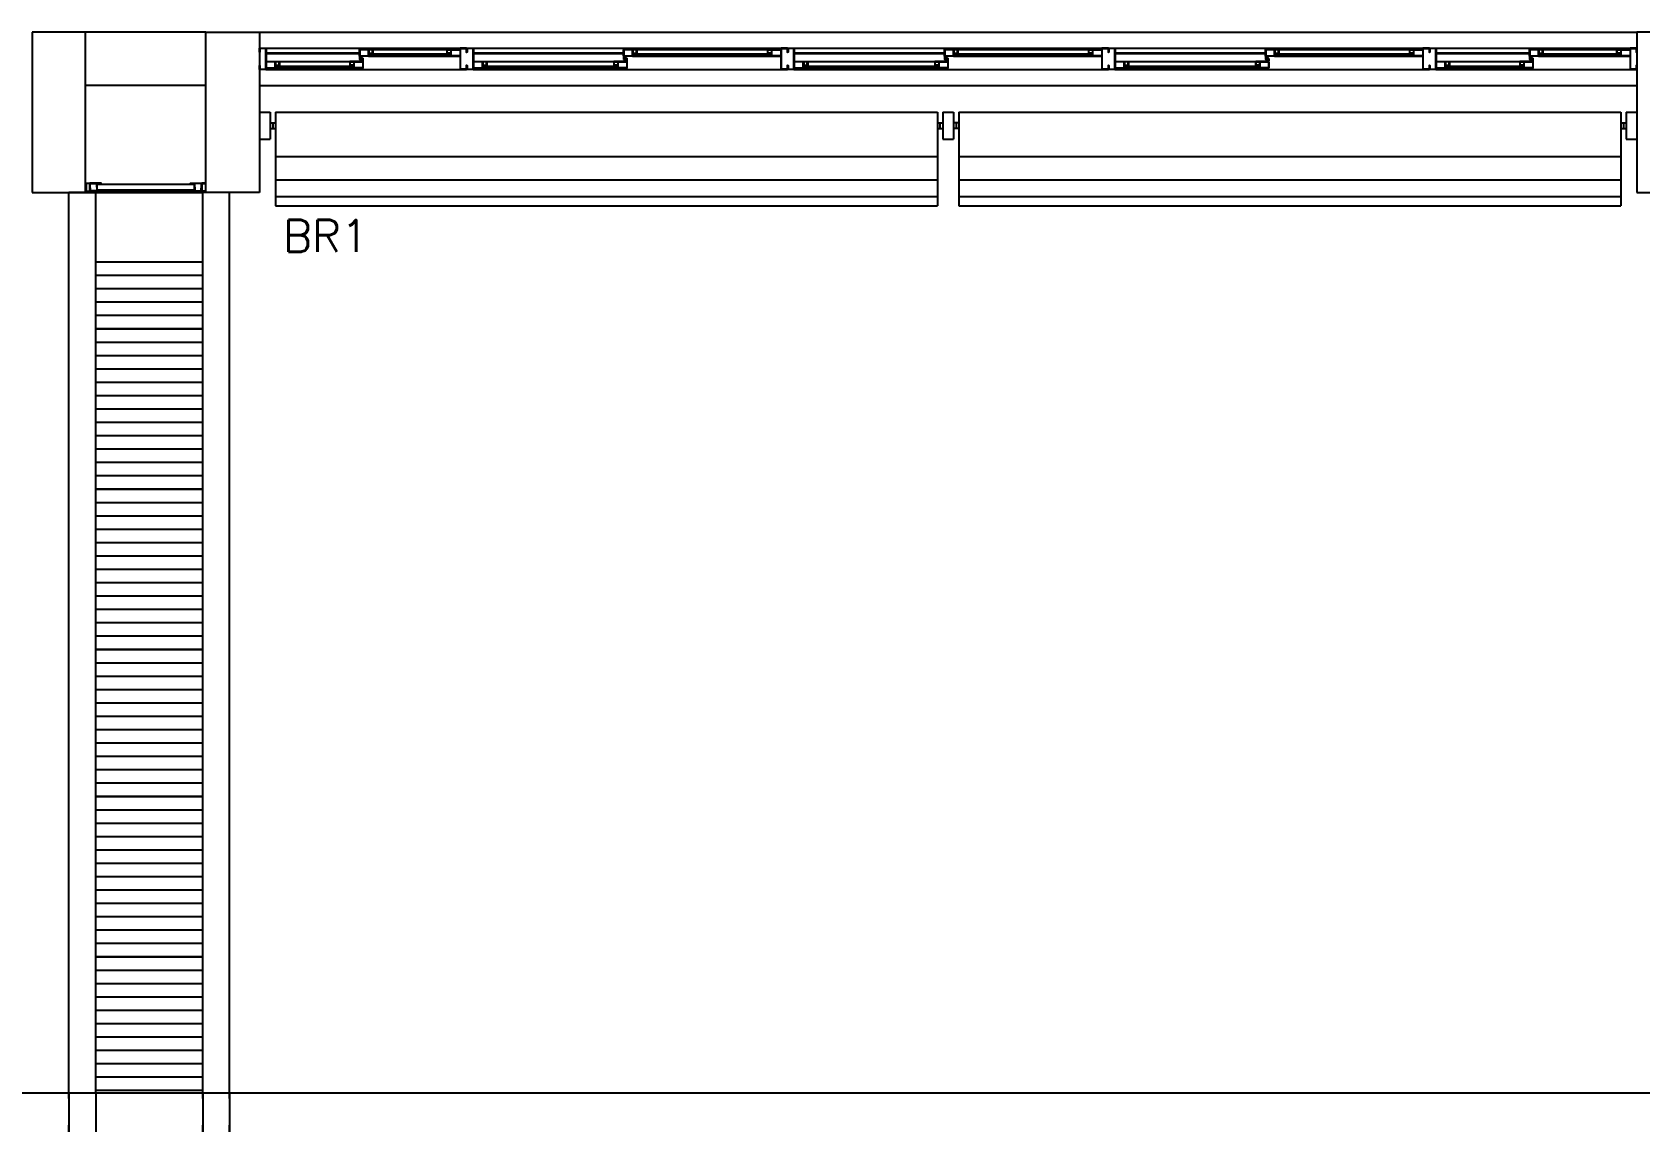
# Model space of a CAD drawing. Header units: millimetres. Extents: x 2128 to 2646, y 1972 to 2207.
# Drawn here: x 2280.61 to 2286.62, y 2123.44 to 2127.52 of the extents above; entities that cross this region are included whole.
import ezdxf

# ---------------------------------------------------------------- set-up
doc = ezdxf.new("R2010")
doc.units = ezdxf.units.MM
doc.linetypes.add('DASHED2', pattern=[0.375, 0.25, -0.125])
doc.linetypes.add('HIDDEN', pattern=[0.375, 0.25, -0.125])
for name, color, linetype in [('AR-ALV', 2, 'Continuous'), ('AR-BRISES', 1, 'Continuous'), ('AR-CALÇADA', 1, 'Continuous'), ('AR-ESQ', 1, 'Continuous'), ('AR-ESTC', 3, 'Continuous'), ('AR-ESTC-V3', 3, 'Continuous'), ('AR-PEITORIL', 1, 'Continuous'), ('AR-PISO', 1, 'Continuous'), ('AR-PROJ', 1, 'HIDDEN'), ('BR-LINHAS', 1, 'Continuous'), ('BR-MONTANTE', 242, 'Continuous'), ('BR-PAINEL', 1, 'Continuous'), ('BR-SUPORTE', 1, 'Continuous'), ('BR-TEXTO', 2, 'Continuous'), ('DET-PROJ', 1, 'DASHED2'), ('DT-ESQ-BAGUETE-C', 1, 'Continuous'), ('DT-ESQ-BAGUETE-V', 1, 'Continuous'), ('DT-ESQ-CHAPA DOBRADA-V', 1, 'Continuous'), ('DT-ESQ-PERFIL CADEIRA-C', 2, 'Continuous'), ('DT-ESQ-PERFIL CADEIRA-V', 2, 'Continuous'), ('DT-ESQ-PERFIL U SIMPLES-C', 2, 'Continuous'), ('DT-ESQ-PERFIL U-C', 2, 'Continuous'), ('DT-ESQ-PERFIL U-V', 1, 'Continuous'), ('DT-ESQ-VENEZIANA-C', 1, 'Continuous'), ('DT-ESQ-VENEZIANA-V', 1, 'Continuous'), ('DT-ESQ-VIDRO-C', 2, 'Continuous'), ('DT-TXTMOD', 1, 'Continuous')]:
    doc.layers.add(name, color=color, linetype=linetype)
doc.styles.add('S10', font='simplex.shx', dxfattribs={"height": 0.1})
doc.styles.add('S12', font='simplex.shx', dxfattribs={"width": 1.1, "height": 0.12})

# ---------------------------------------------------------------- blocks, each defined once
blk = doc.blocks.new('EF40-P')
at = {"layer": 'DT-ESQ-BAGUETE-C', "ltscale": 0.1}
for points in [[(0.0735, -0.125), (0.06, -0.125), (0.06, -0.1235), (0.073, -0.1235, 0.414214), (0.0735, -0.123), (0.0735, -0.112, 0.414214), (0.073, -0.1115), (0.06, -0.1115), (0.06, -0.11), (0.0735, -0.11, -0.414214), (0.075, -0.1115), (0.075, -0.1235, -0.414214)], [(0.339, -0.125), (0.3525, -0.125), (0.3525, -0.1235), (0.3395, -0.1235, -0.414214), (0.339, -0.123), (0.339, -0.112, -0.414214), (0.3395, -0.1115), (0.3525, -0.1115), (0.3525, -0.11), (0.339, -0.11, 0.414214), (0.3375, -0.1115), (0.3375, -0.1235, 0.414214)], [(0.4225, -0.08), (0.409, -0.08), (0.409, -0.0785), (0.422, -0.0785, 0.414214), (0.4225, -0.078), (0.4225, -0.067, 0.414214), (0.422, -0.0665), (0.409, -0.0665), (0.409, -0.065), (0.4225, -0.065, -0.414214), (0.424, -0.0665), (0.424, -0.0785, -0.414214)], [(0.7015, -0.08), (0.715, -0.08), (0.715, -0.0785), (0.702, -0.0785, -0.414214), (0.7015, -0.078), (0.7015, -0.067, -0.414214), (0.702, -0.0665), (0.715, -0.0665), (0.715, -0.065), (0.7015, -0.065, 0.414214), (0.7, -0.0665), (0.7, -0.0785, 0.414214)], [(0.8485, -0.125), (0.835, -0.125), (0.835, -0.1235), (0.848, -0.1235, 0.414214), (0.8485, -0.123), (0.8485, -0.112, 0.414214), (0.848, -0.1115), (0.835, -0.1115), (0.835, -0.11), (0.8485, -0.11, -0.414214), (0.85, -0.1115), (0.85, -0.1235, -0.414214)], [(1.3265, -0.125), (1.34, -0.125), (1.34, -0.1235), (1.327, -0.1235, -0.414214), (1.3265, -0.123), (1.3265, -0.112, -0.414214), (1.327, -0.1115), (1.34, -0.1115), (1.34, -0.11), (1.3265, -0.11, 0.414214), (1.325, -0.1115), (1.325, -0.1235, 0.414214)], [(1.41, -0.08), (1.3965, -0.08), (1.3965, -0.0785), (1.4095, -0.0785, 0.414214), (1.41, -0.078), (1.41, -0.067, 0.414214), (1.4095, -0.0665), (1.3965, -0.0665), (1.3965, -0.065), (1.41, -0.065, -0.414214), (1.4115, -0.0665), (1.4115, -0.0785, -0.414214)], [(1.9015, -0.08), (1.915, -0.08), (1.915, -0.0785), (1.902, -0.0785, -0.414214), (1.9015, -0.078), (1.9015, -0.067, -0.414214), (1.902, -0.0665), (1.915, -0.0665), (1.915, -0.065), (1.9015, -0.065, 0.414214), (1.9, -0.0665), (1.9, -0.0785, 0.414214)], [(2.0485, -0.125), (2.035, -0.125), (2.035, -0.1235), (2.048, -0.1235, 0.414214), (2.0485, -0.123), (2.0485, -0.112, 0.414214), (2.048, -0.1115), (2.035, -0.1115), (2.035, -0.11), (2.0485, -0.11, -0.414214), (2.05, -0.1115), (2.05, -0.1235, -0.414214)], [(2.5265, -0.125), (2.54, -0.125), (2.54, -0.1235), (2.527, -0.1235, -0.414214), (2.5265, -0.123), (2.5265, -0.112, -0.414214), (2.527, -0.1115), (2.54, -0.1115), (2.54, -0.11), (2.5265, -0.11, 0.414214), (2.525, -0.1115), (2.525, -0.1235, 0.414214)], [(2.61, -0.08), (2.5965, -0.08), (2.5965, -0.0785), (2.6095, -0.0785, 0.414214), (2.61, -0.078), (2.61, -0.067, 0.414214), (2.6095, -0.0665), (2.5965, -0.0665), (2.5965, -0.065), (2.61, -0.065, -0.414214), (2.6115, -0.0665), (2.6115, -0.0785, -0.414214)], [(3.1015, -0.08), (3.115, -0.08), (3.115, -0.0785), (3.102, -0.0785, -0.414214), (3.1015, -0.078), (3.1015, -0.067, -0.414214), (3.102, -0.0665), (3.115, -0.0665), (3.115, -0.065), (3.1015, -0.065, 0.414214), (3.1, -0.0665), (3.1, -0.0785, 0.414214)], [(3.2485, -0.125), (3.235, -0.125), (3.235, -0.1235), (3.248, -0.1235, 0.414214), (3.2485, -0.123), (3.2485, -0.112, 0.414214), (3.248, -0.1115), (3.235, -0.1115), (3.235, -0.11), (3.2485, -0.11, -0.414214), (3.25, -0.1115), (3.25, -0.1235, -0.414214)], [(3.7265, -0.125), (3.74, -0.125), (3.74, -0.1235), (3.727, -0.1235, -0.414214), (3.7265, -0.123), (3.7265, -0.112, -0.414214), (3.727, -0.1115), (3.74, -0.1115), (3.74, -0.11), (3.7265, -0.11, 0.414214), (3.725, -0.1115), (3.725, -0.1235, 0.414214)], [(3.81, -0.08), (3.7965, -0.08), (3.7965, -0.0785), (3.8095, -0.0785, 0.414214), (3.81, -0.078), (3.81, -0.067, 0.414214), (3.8095, -0.0665), (3.7965, -0.0665), (3.7965, -0.065), (3.81, -0.065, -0.414214), (3.8115, -0.0665), (3.8115, -0.0785, -0.414214)], [(4.3015, -0.08), (4.315, -0.08), (4.315, -0.0785), (4.302, -0.0785, -0.414214), (4.3015, -0.078), (4.3015, -0.067, -0.414214), (4.302, -0.0665), (4.315, -0.0665), (4.315, -0.065), (4.3015, -0.065, 0.414214), (4.3, -0.0665), (4.3, -0.0785, 0.414214)], [(4.4485, -0.125), (4.435, -0.125), (4.435, -0.1235), (4.448, -0.1235, 0.414214), (4.4485, -0.123), (4.4485, -0.112, 0.414214), (4.448, -0.1115), (4.435, -0.1115), (4.435, -0.11), (4.4485, -0.11, -0.414214), (4.45, -0.1115), (4.45, -0.1235, -0.414214)], [(4.714, -0.125), (4.7275, -0.125), (4.7275, -0.1235), (4.7145, -0.1235, -0.414214), (4.714, -0.123), (4.714, -0.112, -0.414214), (4.7145, -0.1115), (4.7275, -0.1115), (4.7275, -0.11), (4.714, -0.11, 0.414214), (4.7125, -0.1115), (4.7125, -0.1235, 0.414214)], [(4.7975, -0.08), (4.784, -0.08), (4.784, -0.0785), (4.797, -0.0785, 0.414214), (4.7975, -0.078), (4.7975, -0.067, 0.414214), (4.797, -0.0665), (4.784, -0.0665), (4.784, -0.065), (4.7975, -0.065, -0.414214), (4.799, -0.0665), (4.799, -0.0785, -0.414214)], [(5.0765, -0.08), (5.09, -0.08), (5.09, -0.0785), (5.077, -0.0785, -0.414214), (5.0765, -0.078), (5.0765, -0.067, -0.414214), (5.077, -0.0665), (5.09, -0.0665), (5.09, -0.065), (5.0765, -0.065, 0.414214), (5.075, -0.0665), (5.075, -0.0785, 0.414214)]]:
    blk.add_lwpolyline(points, format="xyb", close=True, dxfattribs=at)
at = {"layer": 'DT-ESQ-BAGUETE-V', "ltscale": 0.1}
for p, q in [((0.0735, -0.11), (0.339, -0.11)), ((0.4225, -0.065), (0.7015, -0.065)), ((0.8485, -0.11), (1.3265, -0.11)), ((1.41, -0.065), (1.9015, -0.065)), ((2.0485, -0.11), (2.5265, -0.11)), ((2.61, -0.065), (3.1015, -0.065)), ((3.2485, -0.11), (3.7265, -0.11)), ((3.81, -0.065), (4.3015, -0.065)), ((4.4485, -0.11), (4.714, -0.11)), ((4.7975, -0.065), (5.0765, -0.065))]:
    blk.add_line(p, q, dxfattribs=at)
at = {"layer": 'DT-ESQ-CHAPA DOBRADA-V', "ltscale": 0.1}
for p, q in [((0.025, -0.077), (0.374, -0.077)), ((0.025, -0.08), (0.374, -0.08)), ((0.8, -0.077), (1.3615, -0.077)), ((0.8, -0.08), (1.3615, -0.08)), ((2, -0.077), (2.5615, -0.077)), ((2, -0.08), (2.5615, -0.08)), ((3.2, -0.077), (3.7615, -0.077)), ((3.2, -0.08), (3.7615, -0.08)), ((4.4, -0.077), (4.749, -0.077)), ((4.4, -0.08), (4.749, -0.08))]:
    blk.add_line(p, q, dxfattribs=at)
at = {"layer": 'DT-ESQ-PERFIL CADEIRA-C', "ltscale": 0.1}
for p, q in [((0.376, -0.0885), (0.4225, -0.0885)), ((0.75, -0.0885), (0.7015, -0.0885)), ((1.3635, -0.0885), (1.41, -0.0885)), ((1.95, -0.0885), (1.9015, -0.0885)), ((2.5635, -0.0885), (2.61, -0.0885)), ((3.15, -0.0885), (3.1015, -0.0885)), ((3.7635, -0.0885), (3.81, -0.0885)), ((4.35, -0.0885), (4.3015, -0.0885)), ((4.751, -0.0885), (4.7975, -0.0885)), ((5.125, -0.0885), (5.0765, -0.0885)), ((0.025, -0.1335), (0.0735, -0.1335)), ((0.3855, -0.1335), (0.339, -0.1335)), ((0.8, -0.1335), (0.8485, -0.1335)), ((1.373, -0.1335), (1.3265, -0.1335)), ((2, -0.1335), (2.0485, -0.1335)), ((2.573, -0.1335), (2.5265, -0.1335)), ((3.2, -0.1335), (3.2485, -0.1335)), ((3.773, -0.1335), (3.7265, -0.1335)), ((4.4, -0.1335), (4.4485, -0.1335)), ((4.7605, -0.1335), (4.714, -0.1335))]:
    blk.add_line(p, q, dxfattribs=at)
for points in [[(0.0735, -0.135), (0.025, -0.135), (0.025, -0.1335), (0.06, -0.1335, -0.198912), (0.0589, -0.1331, -0.198913), (0.0585, -0.132), (0.0585, -0.112, 0.414214), (0.058, -0.1115), (0.025, -0.1115), (0.025, -0.11), (0.0585, -0.11, -0.414214), (0.06, -0.1115), (0.06, -0.1235), (0.06, -0.125), (0.06, -0.132), (0.0735, -0.132, -1)], [(0.339, -0.132, 1), (0.339, -0.135), (0.3855, -0.135, 0.414214), (0.3875, -0.133), (0.3875, -0.112, 0.414214), (0.3855, -0.11), (0.354, -0.11, 0.414214), (0.3525, -0.1115), (0.3525, -0.132)], [(0.3525, -0.1335, 0.198913), (0.3536, -0.1331, 0.198913), (0.354, -0.132), (0.354, -0.112, -0.414214), (0.3545, -0.1115), (0.3855, -0.1115, -0.414214), (0.386, -0.112), (0.386, -0.133, -0.414214), (0.3855, -0.1335)], [(0.4225, -0.087, -1), (0.4225, -0.09), (0.376, -0.09, -0.414214), (0.374, -0.088), (0.374, -0.067, -0.414214), (0.376, -0.065), (0.4075, -0.065, -0.414214), (0.409, -0.0665), (0.409, -0.087)], [(0.409, -0.0885, -0.198913), (0.4079, -0.0881, -0.198913), (0.4075, -0.087), (0.4075, -0.067, 0.414214), (0.407, -0.0665), (0.376, -0.0665, 0.414214), (0.3755, -0.067), (0.3755, -0.088, 0.414214), (0.376, -0.0885)], [(0.7015, -0.09), (0.75, -0.09), (0.75, -0.0885), (0.715, -0.0885, 0.198912), (0.7161, -0.0881, 0.198913), (0.7165, -0.087), (0.7165, -0.067, -0.414214), (0.717, -0.0665), (0.75, -0.0665), (0.75, -0.065), (0.7165, -0.065, 0.414214), (0.715, -0.0665), (0.715, -0.0785), (0.715, -0.08), (0.715, -0.087), (0.7015, -0.087, 1)], [(0.8485, -0.135), (0.8, -0.135), (0.8, -0.1335), (0.835, -0.1335, -0.198912), (0.8339, -0.1331, -0.198913), (0.8335, -0.132), (0.8335, -0.112, 0.414214), (0.833, -0.1115), (0.8, -0.1115), (0.8, -0.11), (0.8335, -0.11, -0.414214), (0.835, -0.1115), (0.835, -0.1235), (0.835, -0.125), (0.835, -0.132), (0.8485, -0.132, -1)], [(1.3265, -0.132, 1), (1.3265, -0.135), (1.373, -0.135, 0.414214), (1.375, -0.133), (1.375, -0.112, 0.414214), (1.373, -0.11), (1.3415, -0.11, 0.414214), (1.34, -0.1115), (1.34, -0.132)], [(1.34, -0.1335, 0.198913), (1.3411, -0.1331, 0.198913), (1.3415, -0.132), (1.3415, -0.112, -0.414214), (1.342, -0.1115), (1.373, -0.1115, -0.414214), (1.3735, -0.112), (1.3735, -0.133, -0.414214), (1.373, -0.1335)], [(1.41, -0.087, -1), (1.41, -0.09), (1.3635, -0.09, -0.414214), (1.3615, -0.088), (1.3615, -0.067, -0.414214), (1.3635, -0.065), (1.395, -0.065, -0.414214), (1.3965, -0.0665), (1.3965, -0.087)], [(1.3965, -0.0885, -0.198913), (1.3954, -0.0881, -0.198913), (1.395, -0.087), (1.395, -0.067, 0.414214), (1.3945, -0.0665), (1.3635, -0.0665, 0.414214), (1.363, -0.067), (1.363, -0.088, 0.414214), (1.3635, -0.0885)], [(1.9015, -0.09), (1.95, -0.09), (1.95, -0.0885), (1.915, -0.0885, 0.198912), (1.9161, -0.0881, 0.198913), (1.9165, -0.087), (1.9165, -0.067, -0.414214), (1.917, -0.0665), (1.95, -0.0665), (1.95, -0.065), (1.9165, -0.065, 0.414214), (1.915, -0.0665), (1.915, -0.0785), (1.915, -0.08), (1.915, -0.087), (1.9015, -0.087, 1)], [(2.0485, -0.135), (2, -0.135), (2, -0.1335), (2.035, -0.1335, -0.198912), (2.0339, -0.1331, -0.198913), (2.0335, -0.132), (2.0335, -0.112, 0.414214), (2.033, -0.1115), (2, -0.1115), (2, -0.11), (2.0335, -0.11, -0.414214), (2.035, -0.1115), (2.035, -0.1235), (2.035, -0.125), (2.035, -0.132), (2.0485, -0.132, -1)], [(2.5265, -0.132, 1), (2.5265, -0.135), (2.573, -0.135, 0.414214), (2.575, -0.133), (2.575, -0.112, 0.414214), (2.573, -0.11), (2.5415, -0.11, 0.414214), (2.54, -0.1115), (2.54, -0.132)], [(2.54, -0.1335, 0.198913), (2.5411, -0.1331, 0.198913), (2.5415, -0.132), (2.5415, -0.112, -0.414214), (2.542, -0.1115), (2.573, -0.1115, -0.414214), (2.5735, -0.112), (2.5735, -0.133, -0.414214), (2.573, -0.1335)], [(2.61, -0.087, -1), (2.61, -0.09), (2.5635, -0.09, -0.414214), (2.5615, -0.088), (2.5615, -0.067, -0.414214), (2.5635, -0.065), (2.595, -0.065, -0.414214), (2.5965, -0.0665), (2.5965, -0.087)], [(2.5965, -0.0885, -0.198913), (2.5954, -0.0881, -0.198913), (2.595, -0.087), (2.595, -0.067, 0.414214), (2.5945, -0.0665), (2.5635, -0.0665, 0.414214), (2.563, -0.067), (2.563, -0.088, 0.414214), (2.5635, -0.0885)], [(3.1015, -0.09), (3.15, -0.09), (3.15, -0.0885), (3.115, -0.0885, 0.198912), (3.1161, -0.0881, 0.198913), (3.1165, -0.087), (3.1165, -0.067, -0.414214), (3.117, -0.0665), (3.15, -0.0665), (3.15, -0.065), (3.1165, -0.065, 0.414214), (3.115, -0.0665), (3.115, -0.0785), (3.115, -0.08), (3.115, -0.087), (3.1015, -0.087, 1)], [(3.2485, -0.135), (3.2, -0.135), (3.2, -0.1335), (3.235, -0.1335, -0.198912), (3.2339, -0.1331, -0.198913), (3.2335, -0.132), (3.2335, -0.112, 0.414214), (3.233, -0.1115), (3.2, -0.1115), (3.2, -0.11), (3.2335, -0.11, -0.414214), (3.235, -0.1115), (3.235, -0.1235), (3.235, -0.125), (3.235, -0.132), (3.2485, -0.132, -1)], [(3.7265, -0.132, 1), (3.7265, -0.135), (3.773, -0.135, 0.414214), (3.775, -0.133), (3.775, -0.112, 0.414214), (3.773, -0.11), (3.7415, -0.11, 0.414214), (3.74, -0.1115), (3.74, -0.132)], [(3.74, -0.1335, 0.198913), (3.7411, -0.1331, 0.198913), (3.7415, -0.132), (3.7415, -0.112, -0.414214), (3.742, -0.1115), (3.773, -0.1115, -0.414214), (3.7735, -0.112), (3.7735, -0.133, -0.414214), (3.773, -0.1335)], [(3.81, -0.087, -1), (3.81, -0.09), (3.7635, -0.09, -0.414214), (3.7615, -0.088), (3.7615, -0.067, -0.414214), (3.7635, -0.065), (3.795, -0.065, -0.414214), (3.7965, -0.0665), (3.7965, -0.087)], [(3.7965, -0.0885, -0.198913), (3.7954, -0.0881, -0.198913), (3.795, -0.087), (3.795, -0.067, 0.414214), (3.7945, -0.0665), (3.7635, -0.0665, 0.414214), (3.763, -0.067), (3.763, -0.088, 0.414214), (3.7635, -0.0885)], [(4.3015, -0.09), (4.35, -0.09), (4.35, -0.0885), (4.315, -0.0885, 0.198912), (4.3161, -0.0881, 0.198913), (4.3165, -0.087), (4.3165, -0.067, -0.414214), (4.317, -0.0665), (4.35, -0.0665), (4.35, -0.065), (4.3165, -0.065, 0.414214), (4.315, -0.0665), (4.315, -0.0785), (4.315, -0.08), (4.315, -0.087), (4.3015, -0.087, 1)], [(4.4485, -0.135), (4.4, -0.135), (4.4, -0.1335), (4.435, -0.1335, -0.198912), (4.4339, -0.1331, -0.198913), (4.4335, -0.132), (4.4335, -0.112, 0.414214), (4.433, -0.1115), (4.4, -0.1115), (4.4, -0.11), (4.4335, -0.11, -0.414214), (4.435, -0.1115), (4.435, -0.1235), (4.435, -0.125), (4.435, -0.132), (4.4485, -0.132, -1)], [(4.714, -0.132, 1), (4.714, -0.135), (4.7605, -0.135, 0.414214), (4.7625, -0.133), (4.7625, -0.112, 0.414214), (4.7605, -0.11), (4.729, -0.11, 0.414214), (4.7275, -0.1115), (4.7275, -0.132)], [(4.7275, -0.1335, 0.198913), (4.7286, -0.1331, 0.198913), (4.729, -0.132), (4.729, -0.112, -0.414214), (4.7295, -0.1115), (4.7605, -0.1115, -0.414214), (4.761, -0.112), (4.761, -0.133, -0.414214), (4.7605, -0.1335)], [(4.7975, -0.087, -1), (4.7975, -0.09), (4.751, -0.09, -0.414214), (4.749, -0.088), (4.749, -0.067, -0.414214), (4.751, -0.065), (4.7825, -0.065, -0.414214), (4.784, -0.0665), (4.784, -0.087)], [(4.784, -0.0885, -0.198913), (4.7829, -0.0881, -0.198913), (4.7825, -0.087), (4.7825, -0.067, 0.414214), (4.782, -0.0665), (4.751, -0.0665, 0.414214), (4.7505, -0.067), (4.7505, -0.088, 0.414214), (4.751, -0.0885)], [(5.0765, -0.09), (5.125, -0.09), (5.125, -0.0885), (5.09, -0.0885, 0.198912), (5.0911, -0.0881, 0.198913), (5.0915, -0.087), (5.0915, -0.067, -0.414214), (5.092, -0.0665), (5.125, -0.0665), (5.125, -0.065), (5.0915, -0.065, 0.414214), (5.09, -0.0665), (5.09, -0.0785), (5.09, -0.08), (5.09, -0.087), (5.0765, -0.087, 1)]]:
    blk.add_lwpolyline(points, format="xyb", close=True, dxfattribs=at)
at = {"layer": 'DT-ESQ-PERFIL CADEIRA-V', "ltscale": 0.1}
for p, q in [((0.4075, -0.09), (0.7015, -0.09)), ((1.395, -0.09), (1.9015, -0.09)), ((2.595, -0.09), (3.1015, -0.09)), ((3.795, -0.09), (4.3015, -0.09)), ((4.7825, -0.09), (5.0765, -0.09)), ((0.0735, -0.135), (0.339, -0.135)), ((0.8485, -0.135), (1.3265, -0.135)), ((2.0485, -0.135), (2.5265, -0.135)), ((3.2485, -0.135), (3.7265, -0.135)), ((4.4485, -0.135), (4.714, -0.135))]:
    blk.add_line(p, q, dxfattribs=at)
at = {"layer": 'DT-ESQ-PERFIL U SIMPLES-C', "ltscale": 0.1}
for points in [[(0.376, -0.102), (0.384, -0.102), (0.384, -0.1005), (0.376, -0.1005, -0.414214), (0.3755, -0.1), (0.3755, -0.092, -0.414214), (0.376, -0.0915), (0.384, -0.0915), (0.384, -0.09), (0.376, -0.09, 0.414214), (0.374, -0.092), (0.374, -0.1, 0.414214)], [(0.3855, -0.098), (0.3775, -0.098), (0.3775, -0.0995), (0.3855, -0.0995, -0.414214), (0.386, -0.1), (0.386, -0.108, -0.414214), (0.3855, -0.1085), (0.3775, -0.1085), (0.3775, -0.11), (0.3855, -0.11, 0.414214), (0.3875, -0.108), (0.3875, -0.1, 0.414214)], [(1.3635, -0.102), (1.3715, -0.102), (1.3715, -0.1005), (1.3635, -0.1005, -0.414214), (1.363, -0.1), (1.363, -0.092, -0.414214), (1.3635, -0.0915), (1.3715, -0.0915), (1.3715, -0.09), (1.3635, -0.09, 0.414214), (1.3615, -0.092), (1.3615, -0.1, 0.414214)], [(1.373, -0.098), (1.365, -0.098), (1.365, -0.0995), (1.373, -0.0995, -0.414214), (1.3735, -0.1), (1.3735, -0.108, -0.414214), (1.373, -0.1085), (1.365, -0.1085), (1.365, -0.11), (1.373, -0.11, 0.414214), (1.375, -0.108), (1.375, -0.1, 0.414214)], [(2.5635, -0.102), (2.5715, -0.102), (2.5715, -0.1005), (2.5635, -0.1005, -0.414214), (2.563, -0.1), (2.563, -0.092, -0.414214), (2.5635, -0.0915), (2.5715, -0.0915), (2.5715, -0.09), (2.5635, -0.09, 0.414214), (2.5615, -0.092), (2.5615, -0.1, 0.414214)], [(2.573, -0.098), (2.565, -0.098), (2.565, -0.0995), (2.573, -0.0995, -0.414214), (2.5735, -0.1), (2.5735, -0.108, -0.414214), (2.573, -0.1085), (2.565, -0.1085), (2.565, -0.11), (2.573, -0.11, 0.414214), (2.575, -0.108), (2.575, -0.1, 0.414214)], [(3.7635, -0.102), (3.7715, -0.102), (3.7715, -0.1005), (3.7635, -0.1005, -0.414214), (3.763, -0.1), (3.763, -0.092, -0.414214), (3.7635, -0.0915), (3.7715, -0.0915), (3.7715, -0.09), (3.7635, -0.09, 0.414214), (3.7615, -0.092), (3.7615, -0.1, 0.414214)], [(3.773, -0.098), (3.765, -0.098), (3.765, -0.0995), (3.773, -0.0995, -0.414214), (3.7735, -0.1), (3.7735, -0.108, -0.414214), (3.773, -0.1085), (3.765, -0.1085), (3.765, -0.11), (3.773, -0.11, 0.414214), (3.775, -0.108), (3.775, -0.1, 0.414214)], [(4.751, -0.102), (4.759, -0.102), (4.759, -0.1005), (4.751, -0.1005, -0.414214), (4.7505, -0.1), (4.7505, -0.092, -0.414214), (4.751, -0.0915), (4.759, -0.0915), (4.759, -0.09), (4.751, -0.09, 0.414214), (4.749, -0.092), (4.749, -0.1, 0.414214)], [(4.7605, -0.098), (4.7525, -0.098), (4.7525, -0.0995), (4.7605, -0.0995, -0.414214), (4.761, -0.1), (4.761, -0.108, -0.414214), (4.7605, -0.1085), (4.7525, -0.1085), (4.7525, -0.11), (4.7605, -0.11, 0.414214), (4.7625, -0.108), (4.7625, -0.1, 0.414214)]]:
    blk.add_lwpolyline(points, format="xyb", close=True, dxfattribs=at)
at = {"layer": 'DT-ESQ-PERFIL U-C', "ltscale": 0.1}
for points in [[(0, -0.0615, -0.414214), (0.0015, -0.06), (0.0235, -0.06, -0.414214), (0.025, -0.0615), (0.025, -0.1385, -0.414214), (0.0235, -0.14), (0.0015, -0.14, -0.414214), (0, -0.1385), (0, -0.125), (0.0015, -0.125), (0.0015, -0.138, 0.414214), (0.002, -0.1385), (0.023, -0.1385, 0.414214), (0.0235, -0.138), (0.0235, -0.062, 0.414214), (0.023, -0.0615), (0.002, -0.0615, 0.414214), (0.0015, -0.062), (0.0015, -0.075), (0, -0.075)], [(0.775, -0.0615, 0.414214), (0.7735, -0.06), (0.7515, -0.06, 0.414214), (0.75, -0.0615), (0.75, -0.1385, 0.414214), (0.7515, -0.14), (0.7735, -0.14, 0.414214), (0.775, -0.1385), (0.775, -0.125), (0.7735, -0.125), (0.7735, -0.138, -0.414214), (0.773, -0.1385), (0.752, -0.1385, -0.414214), (0.7515, -0.138), (0.7515, -0.062, -0.414214), (0.752, -0.0615), (0.773, -0.0615, -0.414214), (0.7735, -0.062), (0.7735, -0.075), (0.775, -0.075)], [(0.775, -0.0615, -0.414214), (0.7765, -0.06), (0.7985, -0.06, -0.414214), (0.8, -0.0615), (0.8, -0.1385, -0.414214), (0.7985, -0.14), (0.7765, -0.14, -0.414214), (0.775, -0.1385), (0.775, -0.125), (0.7765, -0.125), (0.7765, -0.138, 0.414214), (0.777, -0.1385), (0.798, -0.1385, 0.414214), (0.7985, -0.138), (0.7985, -0.062, 0.414214), (0.798, -0.0615), (0.777, -0.0615, 0.414214), (0.7765, -0.062), (0.7765, -0.075), (0.775, -0.075)], [(1.975, -0.0615, 0.414214), (1.9735, -0.06), (1.9515, -0.06, 0.414214), (1.95, -0.0615), (1.95, -0.1385, 0.414214), (1.9515, -0.14), (1.9735, -0.14, 0.414214), (1.975, -0.1385), (1.975, -0.125), (1.9735, -0.125), (1.9735, -0.138, -0.414214), (1.973, -0.1385), (1.952, -0.1385, -0.414214), (1.9515, -0.138), (1.9515, -0.062, -0.414214), (1.952, -0.0615), (1.973, -0.0615, -0.414214), (1.9735, -0.062), (1.9735, -0.075), (1.975, -0.075)], [(1.975, -0.0615, -0.414214), (1.9765, -0.06), (1.9985, -0.06, -0.414214), (2, -0.0615), (2, -0.1385, -0.414214), (1.9985, -0.14), (1.9765, -0.14, -0.414214), (1.975, -0.1385), (1.975, -0.125), (1.9765, -0.125), (1.9765, -0.138, 0.414214), (1.977, -0.1385), (1.998, -0.1385, 0.414214), (1.9985, -0.138), (1.9985, -0.062, 0.414214), (1.998, -0.0615), (1.977, -0.0615, 0.414214), (1.9765, -0.062), (1.9765, -0.075), (1.975, -0.075)], [(3.175, -0.0615, 0.414214), (3.1735, -0.06), (3.1515, -0.06, 0.414214), (3.15, -0.0615), (3.15, -0.1385, 0.414214), (3.1515, -0.14), (3.1735, -0.14, 0.414214), (3.175, -0.1385), (3.175, -0.125), (3.1735, -0.125), (3.1735, -0.138, -0.414214), (3.173, -0.1385), (3.152, -0.1385, -0.414214), (3.1515, -0.138), (3.1515, -0.062, -0.414214), (3.152, -0.0615), (3.173, -0.0615, -0.414214), (3.1735, -0.062), (3.1735, -0.075), (3.175, -0.075)], [(3.175, -0.0615, -0.414214), (3.1765, -0.06), (3.1985, -0.06, -0.414214), (3.2, -0.0615), (3.2, -0.1385, -0.414214), (3.1985, -0.14), (3.1765, -0.14, -0.414214), (3.175, -0.1385), (3.175, -0.125), (3.1765, -0.125), (3.1765, -0.138, 0.414214), (3.177, -0.1385), (3.198, -0.1385, 0.414214), (3.1985, -0.138), (3.1985, -0.062, 0.414214), (3.198, -0.0615), (3.177, -0.0615, 0.414214), (3.1765, -0.062), (3.1765, -0.075), (3.175, -0.075)], [(4.375, -0.0615, 0.414214), (4.3735, -0.06), (4.3515, -0.06, 0.414214), (4.35, -0.0615), (4.35, -0.1385, 0.414214), (4.3515, -0.14), (4.3735, -0.14, 0.414214), (4.375, -0.1385), (4.375, -0.125), (4.3735, -0.125), (4.3735, -0.138, -0.414214), (4.373, -0.1385), (4.352, -0.1385, -0.414214), (4.3515, -0.138), (4.3515, -0.062, -0.414214), (4.352, -0.0615), (4.373, -0.0615, -0.414214), (4.3735, -0.062), (4.3735, -0.075), (4.375, -0.075)], [(4.375, -0.0615, -0.414214), (4.3765, -0.06), (4.3985, -0.06, -0.414214), (4.4, -0.0615), (4.4, -0.1385, -0.414214), (4.3985, -0.14), (4.3765, -0.14, -0.414214), (4.375, -0.1385), (4.375, -0.125), (4.3765, -0.125), (4.3765, -0.138, 0.414214), (4.377, -0.1385), (4.398, -0.1385, 0.414214), (4.3985, -0.138), (4.3985, -0.062, 0.414214), (4.398, -0.0615), (4.377, -0.0615, 0.414214), (4.3765, -0.062), (4.3765, -0.075), (4.375, -0.075)], [(5.15, -0.0615, 0.414214), (5.1485, -0.06), (5.1265, -0.06, 0.414214), (5.125, -0.0615), (5.125, -0.1385, 0.414214), (5.1265, -0.14), (5.1485, -0.14, 0.414214), (5.15, -0.1385), (5.15, -0.125), (5.1485, -0.125), (5.1485, -0.138, -0.414214), (5.148, -0.1385), (5.127, -0.1385, -0.414214), (5.1265, -0.138), (5.1265, -0.062, -0.414214), (5.127, -0.0615), (5.148, -0.0615, -0.414214), (5.1485, -0.062), (5.1485, -0.075), (5.15, -0.075)]]:
    blk.add_lwpolyline(points, format="xyb", close=True, dxfattribs=at)
at = {"layer": 'DT-ESQ-PERFIL U-V', "ltscale": 0.1}
for p, q in [((0.0235, -0.06), (0.7515, -0.06)), ((0.7985, -0.06), (1.9515, -0.06)), ((1.9985, -0.06), (3.1515, -0.06)), ((3.1985, -0.06), (4.3515, -0.06)), ((4.3985, -0.06), (5.1265, -0.06)), ((0.0235, -0.14), (0.7515, -0.14)), ((0.7985, -0.14), (1.9515, -0.14)), ((1.9985, -0.14), (3.1515, -0.14)), ((3.1985, -0.14), (4.3515, -0.14)), ((4.3985, -0.14), (5.1265, -0.14))]:
    blk.add_line(p, q, dxfattribs=at)
at = {"layer": 'DT-ESQ-VIDRO-C', "ltscale": 0.1}
for points in [[(0.7125, -0.085), (0.7125, -0.082), (0.4115, -0.082), (0.4115, -0.085)], [(1.9125, -0.085), (1.9125, -0.082), (1.399, -0.082), (1.399, -0.085)], [(3.1125, -0.085), (3.1125, -0.082), (2.599, -0.082), (2.599, -0.085)], [(4.3125, -0.085), (4.3125, -0.082), (3.799, -0.082), (3.799, -0.085)], [(5.0875, -0.085), (5.0875, -0.082), (4.7865, -0.082), (4.7865, -0.085)], [(0.063, -0.13), (0.063, -0.127), (0.3495, -0.127), (0.3495, -0.13)], [(0.838, -0.13), (0.838, -0.127), (1.337, -0.127), (1.337, -0.13)], [(2.038, -0.13), (2.038, -0.127), (2.537, -0.127), (2.537, -0.13)], [(3.238, -0.13), (3.238, -0.127), (3.737, -0.127), (3.737, -0.13)], [(4.438, -0.13), (4.438, -0.127), (4.7245, -0.127), (4.7245, -0.13)]]:
    blk.add_lwpolyline(points, close=True, dxfattribs=at)
at = {"layer": 'DT-TXTMOD', "ltscale": 0.1, "style": 'S10', "flags": 3}
for tag, p in [('M01', (0.025, -0.28)), ('M02', (0.3253, -0.28)), ('M03', (0.627, -0.28)), ('M04', (0.9288, -0.28)), ('M05', (1.2306, -0.28)), ('M06', (1.5323, -0.28)), ('M07', (1.8341, -0.28)), ('M08', (2.1359, -0.28)), ('M09', (2.4376, -0.28)), ('M10', (2.7394, -0.28)), ('M11', (3.0412, -0.28)), ('M12', (3.3429, -0.28)), ('M13', (3.6447, -0.28)), ('M14', (3.9464, -0.28)), ('M15', (4.2482, -0.28)), ('M16', (4.55, -0.28)), ('M17', (4.8517, -0.28))]:
    blk.add_attdef(tag, p, '', height=0.1, dxfattribs=at)
blk = doc.blocks.new('BR-MODULO1')
at = {"layer": 'BR-LINHAS'}
for p, q in [((0.06, -0.2648), (2.535, -0.2648)), ((2.615, -0.2648), (5.09, -0.2648)), ((0.06, -0.3524), (2.535, -0.3524)), ((2.615, -0.3524), (5.09, -0.3524)), ((0.06, -0.4147), (2.535, -0.4147)), ((2.615, -0.4147), (5.09, -0.4147))]:
    blk.add_line(p, q, dxfattribs=at)
at = {"layer": 'BR-MONTANTE'}
for p, q in [((0, -0.1), (0, -0.2)), ((0, -0.1), (0.04, -0.1)), ((0.04, -0.1), (0.04, -0.2)), ((2.5547, -0.1), (2.5947, -0.1)), ((2.5547, -0.1), (2.5547, -0.2)), ((2.5947, -0.1), (2.5947, -0.2)), ((5.11, -0.1), (5.11, -0.2)), ((5.11, -0.1), (5.15, -0.1)), ((5.15, -0.1), (5.15, -0.2)), ((0, -0.2), (0.04, -0.2)), ((2.5547, -0.2), (2.5947, -0.2)), ((5.11, -0.2), (5.15, -0.2))]:
    blk.add_line(p, q, dxfattribs=at)
at = {"layer": 'BR-PAINEL'}
for p, q in [((0.06, -0.1), (2.535, -0.1)), ((0.06, -0.1), (0.06, -0.45)), ((2.535, -0.1), (2.535, -0.45)), ((2.615, -0.1), (2.615, -0.45)), ((2.615, -0.1), (5.09, -0.1)), ((5.09, -0.1), (5.09, -0.45)), ((0.06, -0.45), (2.535, -0.45)), ((2.615, -0.45), (5.09, -0.45))]:
    blk.add_line(p, q, dxfattribs=at)
at = {"layer": 'BR-SUPORTE'}
for p, q in [((0.04, -0.14), (0.06, -0.14)), ((0.04, -0.16), (0.06, -0.16)), ((0.05, -0.14), (0.05, -0.16)), ((2.5347, -0.14), (2.5547, -0.14)), ((2.5347, -0.16), (2.5547, -0.16)), ((2.5447, -0.14), (2.5447, -0.16)), ((2.6147, -0.14), (2.5947, -0.14)), ((2.6147, -0.16), (2.5947, -0.16)), ((2.6047, -0.14), (2.6047, -0.16)), ((5.09, -0.14), (5.11, -0.14)), ((5.09, -0.16), (5.11, -0.16)), ((5.1, -0.14), (5.1, -0.16))]:
    blk.add_line(p, q, dxfattribs=at)
blk = doc.blocks.new('EF01C-P')
at = {"layer": 'DT-ESQ-BAGUETE-C', "ltscale": 0.1}
for points in [[(0.0015, 0.035), (0.015, 0.035), (0.015, 0.0335), (0.0015, 0.0335), (0.0015, 0.005), (0.015, 0.005), (0.015, 0.0035), (0.0015, 0.0035, -0.414214), (0, 0.005), (0, 0.0335, -0.414214)], [(0.4485, 0.035), (0.435, 0.035), (0.435, 0.0335), (0.4485, 0.0335), (0.4485, 0.005), (0.435, 0.005), (0.435, 0.0035), (0.4485, 0.0035, 0.414214), (0.45, 0.005), (0.45, 0.0335, 0.414214)]]:
    blk.add_lwpolyline(points, format="xyb", close=True, dxfattribs=at)
at = {"layer": 'DT-ESQ-PERFIL CADEIRA-C', "ltscale": 0.1}
for points in [[(0.01, 0.0015), (0.01, 0.003), (0.0015, 0.003, 1), (0.0015, 0), (0.015, 0, 0.414214), (0.0165, 0.0015), (0.0165, 0.0335), (0.043, 0.0335)], [(0.043, 0.0065), (0.018, 0.0065), (0.018, 0.0165), (0.0165, 0.0165), (0.0165, 0.0065, 0.414214), (0.018, 0.005), (0.043, 0.005), (0.0565, 0.005, 1), (0.0565, 0.008), (0.043, 0.008), (0.043, 0.02), (0.043, 0.032), (0.0565, 0.032, 1), (0.0565, 0.035), (0.043, 0.035), (0.0165, 0.035, 0.414214), (0.015, 0.0335), (0.015, 0.0015), (0.0015, 0.0015)], [(0.0415, 0.02), (0.0415, 0.032, -0.414214), (0.043, 0.0335), (0.0565, 0.0335)], [(0.0415, 0.02), (0.0415, 0.008, 0.414214), (0.043, 0.0065), (0.0565, 0.0065)], [(0.407, 0.0065), (0.432, 0.0065), (0.432, 0.0165), (0.4335, 0.0165), (0.4335, 0.0065, -0.414214), (0.432, 0.005), (0.407, 0.005), (0.3935, 0.005, -1), (0.3935, 0.008), (0.407, 0.008), (0.407, 0.02), (0.407, 0.032), (0.3935, 0.032, -1), (0.3935, 0.035), (0.407, 0.035), (0.4335, 0.035, -0.414214), (0.435, 0.0335), (0.435, 0.0015), (0.4485, 0.0015)], [(0.4085, 0.02), (0.4085, 0.032, 0.414214), (0.407, 0.0335), (0.3935, 0.0335)], [(0.4085, 0.02), (0.4085, 0.008, -0.414214), (0.407, 0.0065), (0.3935, 0.0065)], [(0.44, 0.0015), (0.44, 0.003), (0.4485, 0.003, -1), (0.4485, 0), (0.435, 0, -0.414214), (0.4335, 0.0015), (0.4335, 0.0335), (0.407, 0.0335)]]:
    blk.add_lwpolyline(points, format="xyb", dxfattribs=at)
at = {"layer": 'DT-ESQ-PERFIL CADEIRA-V', "ltscale": 0.1}
blk.add_line((0.015, 0), (0.435, 0), dxfattribs=at)
at = {"layer": 'DT-ESQ-VENEZIANA-C', "ltscale": 0.1}
for p, q in [((0.043, 0.0105), (0.407, 0.0105)), ((0.043, 0.009), (0.407, 0.009))]:
    blk.add_line(p, q, dxfattribs=at)
at = {"layer": 'DT-ESQ-VENEZIANA-V', "ltscale": 0.1}
blk.add_line((0.043, 0.031), (0.407, 0.031), dxfattribs=at)
at = {"layer": 'DT-TXTMOD', "ltscale": 0.1, "style": 'S10', "flags": 3}
blk.add_attdef('EF01C', (0.0208, -0.14), '', height=0.1, dxfattribs=at)
blk = doc.blocks.new('DET-GS-PLANTA BAIXA1')
at = {"layer": 'AR-ESTC-V3'}
for p, q in [((0, -3.3688), (0, 0)), ((0.1, -3.3688), (0.1, 0)), ((0.5, -3.3688), (0.5, 0)), ((0.6, -3.3688), (0.6, 0))]:
    blk.add_line(p, q, dxfattribs=at)
at = {"layer": 'AR-ESTC-V3', "color": 1}
for p, q in [((0.1, -0.2596), (0.5, -0.2596)), ((0.1, -0.3096), (0.5, -0.3096)), ((0.1, -0.3596), (0.5, -0.3596)), ((0.1, -0.4096), (0.5, -0.4096)), ((0.1, -0.4596), (0.5, -0.4596)), ((0.1, -0.5096), (0.5, -0.5096)), ((0.1, -0.5596), (0.5, -0.5596)), ((0.1, -0.6096), (0.5, -0.6096)), ((0.1, -0.6596), (0.5, -0.6596)), ((0.1, -0.7096), (0.5, -0.7096)), ((0.1, -0.7596), (0.5, -0.7596)), ((0.1, -0.8096), (0.5, -0.8096)), ((0.1, -0.8596), (0.5, -0.8596)), ((0.1, -0.9096), (0.5, -0.9096)), ((0.1, -0.9596), (0.5, -0.9596)), ((0.1, -1.0096), (0.5, -1.0096)), ((0.1, -1.0596), (0.5, -1.0596)), ((0.1, -1.1096), (0.5, -1.1096)), ((0.1, -1.1596), (0.5, -1.1596)), ((0.1, -1.2096), (0.5, -1.2096)), ((0.1, -1.2596), (0.5, -1.2596)), ((0.1, -1.3096), (0.5, -1.3096)), ((0.1, -1.3596), (0.5, -1.3596)), ((0.1, -1.4096), (0.5, -1.4096)), ((0.1, -1.4596), (0.5, -1.4596)), ((0.1, -1.5096), (0.5, -1.5096)), ((0.1, -1.5596), (0.5, -1.5596)), ((0.1, -1.6096), (0.5, -1.6096)), ((0.1, -1.6596), (0.5, -1.6596)), ((0.1, -1.7096), (0.5, -1.7096)), ((0.1, -1.7596), (0.5, -1.7596)), ((0.1, -1.8096), (0.5, -1.8096)), ((0.1, -1.8596), (0.5, -1.8596)), ((0.1, -1.9096), (0.5, -1.9096)), ((0.1, -1.9596), (0.5, -1.9596)), ((0.1, -2.0096), (0.5, -2.0096)), ((0.1, -2.0596), (0.5, -2.0596)), ((0.1, -2.1096), (0.5, -2.1096)), ((0.1, -2.1596), (0.5, -2.1596)), ((0.1, -2.2096), (0.5, -2.2096)), ((0.1, -2.2596), (0.5, -2.2596)), ((0.1, -2.3096), (0.5, -2.3096)), ((0.1, -2.3596), (0.5, -2.3596)), ((0.1, -2.4096), (0.5, -2.4096)), ((0.1, -2.4596), (0.5, -2.4596)), ((0.1, -2.5096), (0.5, -2.5096)), ((0.1, -2.5596), (0.5, -2.5596)), ((0.1, -2.6096), (0.5, -2.6096)), ((0.1, -2.6596), (0.5, -2.6596)), ((0.1, -2.6596), (0.5, -2.6596)), ((0.1, -2.7096), (0.5, -2.7096)), ((0.1, -2.7096), (0.5, -2.7096)), ((0.1, -2.7596), (0.5, -2.7596)), ((0.1, -2.8096), (0.5, -2.8096)), ((0.1, -2.8596), (0.5, -2.8596)), ((0.1, -2.9096), (0.5, -2.9096)), ((0.1, -2.9596), (0.5, -2.9596)), ((0.1, -3.0096), (0.5, -3.0096)), ((0.1, -3.0596), (0.5, -3.0596)), ((0.1, -3.1096), (0.5, -3.1096)), ((0.1, -3.1596), (0.5, -3.1596)), ((0.1, -3.2096), (0.5, -3.2096)), ((0.1, -3.2596), (0.5, -3.2596)), ((0.1, -3.3096), (0.5, -3.3096)), ((0.1, -3.3596), (0.5, -3.3596)), ((0.1, -3.3688), (0.1, -3.3596)), ((0.5, -3.3688), (0.5, -3.3596))]:
    blk.add_line(p, q, dxfattribs=at)
at = {"layer": 'DET-PROJ', "ltscale": 0.25}
for p, q in [((0, -4.19), (0, -3.3688)), ((0.1, -3.3688), (0.1, -4.265)), ((0.5, -4.19), (0.5, -3.3688)), ((0.6, -4.19), (0.6, -3.3688))]:
    blk.add_line(p, q, dxfattribs=at)

msp = doc.modelspace()

# ---------------------------------------------------------------- linework, layer by layer
at = {"layer": 'AR-ALV'}
for p, q in [((2281.2615, 2127.5151), (2280.8115, 2127.5151)), ((2281.2615, 2127.3151), (2280.8115, 2127.3151))]:
    msp.add_line(p, q, dxfattribs=at)
at = {"layer": 'AR-CALÇADA'}
msp.add_line((2261.98, 2123.5463), (2287.8929, 2123.5463), dxfattribs=at)
at = {"layer": 'AR-ESTC'}
for p, q in [((2280.8115, 2127.5151), (2280.6115, 2127.5151)), ((2280.6115, 2127.5151), (2280.6115, 2126.9151)), ((2280.8115, 2126.9151), (2280.8115, 2127.5151)), ((2281.2615, 2127.5151), (2281.4615, 2127.5151)), ((2281.2615, 2126.9151), (2281.2615, 2127.5151)), ((2281.4615, 2127.5151), (2281.4615, 2126.9151)), ((2286.8115, 2127.5151), (2286.6115, 2127.5151)), ((2286.6115, 2127.5151), (2286.6115, 2126.9151)), ((2280.6115, 2126.9151), (2280.8115, 2126.9151)), ((2281.4615, 2126.9151), (2281.2615, 2126.9151)), ((2286.6115, 2126.9151), (2286.8115, 2126.9151))]:
    msp.add_line(p, q, dxfattribs=at)
at = {"layer": 'AR-PEITORIL'}
for p, q in [((2281.4615, 2127.5151), (2286.6115, 2127.5151)), ((2281.4615, 2127.3151), (2286.6115, 2127.3151))]:
    msp.add_line(p, q, dxfattribs=at)
at = {"layer": 'AR-PISO', "linetype": 'Continuous'}
for p, q in [((2281.3492, 2126.9151), (2280.7492, 2126.9151)), ((2280.7492, 2123.5463), (2280.7492, 2126.9151)), ((2280.8492, 2123.5463), (2280.8492, 2126.9151)), ((2281.2492, 2123.5463), (2281.2492, 2126.9151)), ((2281.3492, 2123.5463), (2281.3492, 2126.9151)), ((2280.8492, 2126.6556), (2281.2492, 2126.6556)), ((2280.8492, 2126.6056), (2281.2492, 2126.6056)), ((2280.8492, 2126.5556), (2281.2492, 2126.5556)), ((2280.8492, 2126.5056), (2281.2492, 2126.5056)), ((2280.8492, 2126.4556), (2281.2492, 2126.4556)), ((2280.8492, 2126.4056), (2281.2492, 2126.4056)), ((2280.8492, 2126.3556), (2281.2492, 2126.3556)), ((2280.8492, 2126.3056), (2281.2492, 2126.3056)), ((2280.8492, 2126.2556), (2281.2492, 2126.2556)), ((2280.8492, 2126.2056), (2281.2492, 2126.2056)), ((2280.8492, 2126.1556), (2281.2492, 2126.1556)), ((2280.8492, 2126.1056), (2281.2492, 2126.1056)), ((2280.8492, 2126.0556), (2281.2492, 2126.0556)), ((2280.8492, 2126.0056), (2281.2492, 2126.0056)), ((2280.8492, 2125.9556), (2281.2492, 2125.9556)), ((2280.8492, 2125.9056), (2281.2492, 2125.9056)), ((2280.8492, 2125.8556), (2281.2492, 2125.8556)), ((2280.8492, 2125.8056), (2281.2492, 2125.8056)), ((2280.8492, 2125.7556), (2281.2492, 2125.7556)), ((2280.8492, 2125.7056), (2281.2492, 2125.7056)), ((2280.8492, 2125.6556), (2281.2492, 2125.6556)), ((2280.8492, 2125.6056), (2281.2492, 2125.6056)), ((2280.8492, 2125.5556), (2281.2492, 2125.5556)), ((2280.8492, 2125.5056), (2281.2492, 2125.5056)), ((2280.8492, 2125.4556), (2281.2492, 2125.4556)), ((2280.8492, 2125.4056), (2281.2492, 2125.4056)), ((2280.8492, 2125.3556), (2281.2492, 2125.3556)), ((2280.8492, 2125.3056), (2281.2492, 2125.3056)), ((2280.8492, 2125.2556), (2281.2492, 2125.2556)), ((2280.8492, 2125.2056), (2281.2492, 2125.2056)), ((2280.8492, 2125.1556), (2281.2492, 2125.1556)), ((2280.8492, 2125.1056), (2281.2492, 2125.1056)), ((2280.8492, 2125.0556), (2281.2492, 2125.0556)), ((2280.8492, 2125.0056), (2281.2492, 2125.0056)), ((2280.8492, 2124.9556), (2281.2492, 2124.9556)), ((2280.8492, 2124.9056), (2281.2492, 2124.9056)), ((2280.8492, 2124.8556), (2281.2492, 2124.8556)), ((2280.8492, 2124.8056), (2281.2492, 2124.8056)), ((2280.8492, 2124.7556), (2281.2492, 2124.7556)), ((2280.8492, 2124.7056), (2281.2492, 2124.7056)), ((2280.8492, 2124.6556), (2281.2492, 2124.6556)), ((2280.8492, 2124.6056), (2281.2492, 2124.6056)), ((2280.8492, 2124.5556), (2281.2492, 2124.5556)), ((2280.8492, 2124.5056), (2281.2492, 2124.5056)), ((2280.8492, 2124.4556), (2281.2492, 2124.4556)), ((2280.8492, 2124.4056), (2281.2492, 2124.4056)), ((2280.8492, 2124.3556), (2281.2492, 2124.3556)), ((2280.8492, 2124.3056), (2281.2492, 2124.3056)), ((2280.8492, 2124.2556), (2281.2492, 2124.2556)), ((2280.8492, 2124.2556), (2281.2492, 2124.2556)), ((2280.8492, 2124.2056), (2281.2492, 2124.2056)), ((2280.8492, 2124.2056), (2281.2492, 2124.2056)), ((2280.8492, 2124.1556), (2281.2492, 2124.1556)), ((2280.8492, 2124.1056), (2281.2492, 2124.1056)), ((2280.8492, 2124.0556), (2281.2492, 2124.0556)), ((2280.8492, 2124.0056), (2281.2492, 2124.0056)), ((2280.8492, 2123.9556), (2281.2492, 2123.9556)), ((2280.8492, 2123.9056), (2281.2492, 2123.9056)), ((2280.8492, 2123.8556), (2281.2492, 2123.8556)), ((2280.8492, 2123.8056), (2281.2492, 2123.8056)), ((2280.8492, 2123.7556), (2281.2492, 2123.7556)), ((2280.8492, 2123.7056), (2281.2492, 2123.7056)), ((2280.8492, 2123.6556), (2281.2492, 2123.6556)), ((2280.8492, 2123.6056), (2281.2492, 2123.6056)), ((2280.8492, 2123.5556), (2281.2492, 2123.5556))]:
    msp.add_line(p, q, dxfattribs=at)
at = {"layer": 'AR-PROJ'}
for p, q in [((2280.7492, 2123.5463), (2280.7492, 2123.3556)), ((2280.8492, 2123.5463), (2280.8492, 2123.3556)), ((2281.2492, 2123.5463), (2281.2492, 2123.3556)), ((2281.3492, 2123.5463), (2281.3492, 2123.3556))]:
    msp.add_line(p, q, dxfattribs=at)

# ---------------------------------------------------------------- block references
msp.add_blockref('DET-GS-PLANTA BAIXA1', (2280.7492, 2126.9151))
at = {"layer": 'AR-BRISES'}
ref = msp.add_blockref('BR-MODULO1', (2281.4615, 2127.3151), dxfattribs=at)
ref.add_attrib('BR', 'BR1', (2281.5499, 2126.6927), dxfattribs={"layer": 'BR-TEXTO', "height": 0.12, "style": 'S12'})
at = {"layer": 'AR-ESQ', "linetype": 'DASHED2'}
msp.add_blockref('EF40-P', (2281.4615, 2127.5151), dxfattribs=at)
at = {"layer": 'AR-ESQ'}
msp.add_blockref('EF01C-P', (2280.8115, 2126.9151), dxfattribs=at)

doc.saveas('drawing.dxf')
